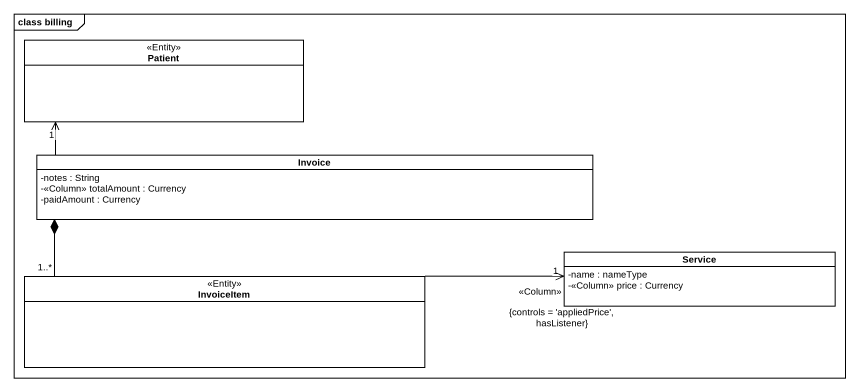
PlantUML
@startuml
mainframe class billing
hide circle
hide empty members
skinparam classAttributeIconSize 0
class Patient <<Entity>>
class Invoice {
  -notes : String
  -<<Column>> totalAmount : Currency
  -paidAmount : Currency
}
class InvoiceItem <<Entity>>
class Service {
  -name : nameType
  -<<Column>> price : Currency
}
Invoice -up-> "1" Patient
Invoice *-- "1..*" InvoiceItem
InvoiceItem -right-> "1\n<<Column>>\n{controls = 'appliedPrice', hasListener}" Service
@enduml
